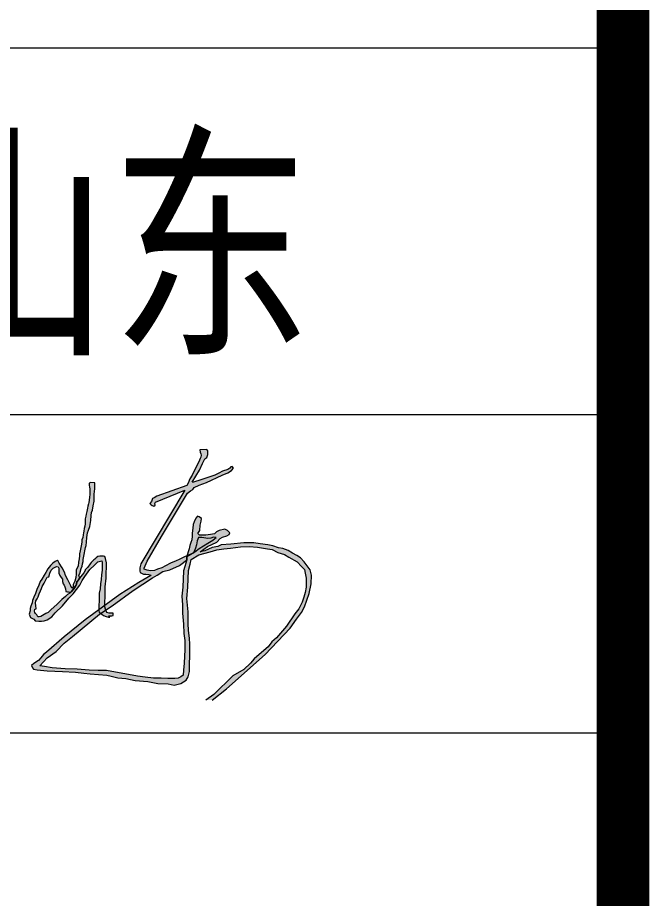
# Model space of a CAD drawing. Header units: inches. Extents: x -3733042 to -3450527, y 579159 to 997713.
# Drawn here: x -3718728.9 to -3718429, y 625280.7 to 625698.7 of the extents above; entities that cross this region are included whole.
import ezdxf
from ezdxf.enums import TextEntityAlignment as Align

# ---------------------------------------------------------------- set-up
doc = ezdxf.new("R2010")
doc.units = ezdxf.units.IN
doc.header["$LTSCALE"] = 1000
doc.header["$MEASUREMENT"] = 0
doc.linetypes.add('LENGSHUI', pattern=[22, 20, -1, 0, -1])
doc.layers.get('0').update_dxf_attribs({"lineweight": 18})
for name, color, linetype, lineweight in [('00签名', 7, 'LENGSHUI', 18), ('PUB_TITLE', 153, 'Continuous', 18), ('SURFACE', 255, 'Continuous', 18)]:
    doc.layers.add(name, color=color, linetype=linetype, lineweight=lineweight)
doc.styles.add('-黑体', font='', dxfattribs={"width": 0.7})
doc.styles.get('-黑体').set_extended_font_data('微软雅黑')

# ---------------------------------------------------------------- blocks, each defined once
blk = doc.blocks.new('A$C25720DE8')
at = {"layer": 'PUB_TITLE'}
blk.add_lwpolyline([(87599.99852239015, 1500.000090127229, 150, 150, 0), (87599.99852239015, 61500.00009012723, 150, 150, 0), (3749.998522390146, 61500.00009012723, 150, 150, 0), (3749.998522390146, 1500.000090127229, 150, 150, 0)], format="xyseb", close=True, dxfattribs=at)

msp = doc.modelspace()

# ---------------------------------------------------------------- hatches: boundary and pattern name
at = {"layer": '00签名', "linetype": 'Continuous'}
for points in [[(-3718636.645488271, 625374.8253094289), (-3718629.745406243, 625380.1256033982), (-3718611.4066066, 625396.4099187432), (-3718599.56237286, 625408.9643488926), (-3718596.564971572, 625413.2702984788), (-3718594.223313206, 625416.4528460117), (-3718592.818318188, 625419.1672668605), (-3718590.476659822, 625425.4388725741), (-3718589.633505652, 625429.9318008651), (-3718589.446487299, 625434.1440911184), (-3718590.101837325, 625436.5778739298), (-3718592.953474308, 625440.4452734634), (-3718594.695573837, 625442.3519463084), (-3718596.43728047, 625443.4296235695), (-3718598.428475872, 625444.5902513831), (-3718600.502179371, 625445.8336597687), (-3718602.990387832, 625446.7454359245), (-3718605.064484227, 625447.1600187068), (-3718607.801788562, 625447.9890142907), (-3718610.124195038, 625448.5691582169), (-3718613.857097074, 625449.0665215711), (-3718616.760596288, 625449.3981538009), (-3718621.48870313, 625449.398153801), (-3718627.792714619, 625448.8178398942), (-3718632.355019475, 625448.5691582169), (-3718633.848416026, 625447.7403326136), (-3718636.585720361, 625447.2427992788), (-3718640.069526523, 625445.6677586635), (-3718642.309424903, 625445.2533458618), (-3718638.742324852, 625447.7403326136), (-3718634.345821981, 625449.8127365833), (-3718632.769917333, 625451.553508323), (-3718631.691418639, 625452.1338222298), (-3718629.61771514, 625452.7141361368), (-3718628.456315455, 625453.460181168), (-3718628.124711485, 625454.2062261994), (-3718629.369012163, 625455.2839034604), (-3718630.530411849, 625456.029948492), (-3718633.184815191, 625455.2839034604), (-3718634.594917854, 625454.6206390011), (-3718635.507221668, 625453.7916434171), (-3718637.415123181, 625453.3772306155), (-3718639.571727673, 625453.1285489383), (-3718642.641028873, 625453.1285489383), (-3718643.420141044, 625453.88530275), (-3718642.478370054, 625455.3490060458), (-3718642.269349542, 625457.8579203003), (-3718641.746405367, 625459.7397759716), (-3718641.641502215, 625460.9942330988), (-3718642.687783461, 625461.8305378505), (-3718643.5246513, 625462.1441521322), (-3718644.361519138, 625461.098771193), (-3718645.198386977, 625459.4261616898), (-3718645.616820897, 625458.1715345822), (-3718645.826234304, 625456.498925079), (-3718646.139765072, 625454.0943789379), (-3718646.139765072, 625452.6308456229), (-3718646.244668223, 625450.9580661393), (-3718646.663102143, 625449.599070918), (-3718647.186046318, 625448.1355376029), (-3718647.499969981, 625446.6718343073), (-3718647.918403901, 625445.2083009921), (-3718648.545858332, 625442.908292945), (-3718648.545858332, 625441.3402215359), (-3718649.069195403, 625439.8765182402), (-3718649.592139578, 625438.2039087372), (-3718650.219986905, 625436.1129768778), (-3718650.546483231, 625428.4606184212), (-3718650.922091519, 625424.1426002093), (-3718650.734287375, 625420.0120706441), (-3718650.734287375, 625416.0695396673), (-3718650.170874943, 625410.8125483972), (-3718649.982677903, 625406.4945301854), (-3718649.607069615, 625403.11497509), (-3718649.607069615, 625398.7969568783), (-3718649.794873759, 625392.4135039033), (-3718650.170874943, 625389.0341187885), (-3718650.366537001, 625386.5845277776), (-3718651.478038933, 625385.8437521462), (-3718652.774987635, 625385.1957859445), (-3718654.350106492, 625385.1031464953), (-3718657.592674695, 625385.1031464953), (-3718660.742519514, 625385.1957859445), (-3718664.448311746, 625385.1957859445), (-3718668.431881238, 625385.7512826778), (-3718672.044950085, 625386.214139962), (-3718686.773038255, 625388.7986956014), (-3718690.628523748, 625388.7986956015), (-3718694.951555124, 625389.0322490016), (-3718700.676438353, 625389.4991858212), (-3718706.401321582, 625389.7327392212), (-3718712.476667774, 625390.0830693214), (-3718716.098773223, 625390.783559541), (-3718718.435323944, 625391.0171129411), (-3718714.930301414, 625394.8700641204), (-3718710.607662935, 625397.9059183605), (-3718706.751784545, 625401.8756462398), (-3718702.896299052, 625405.0281071994), (-3718690.131510689, 625415.6386387434), (-3718684.028268902, 625419.5597521596), (-3718674.143798908, 625426.8182654721), (-3718664.842386132, 625432.8993228875), (-3718662.651206819, 625434.1967851169), (-3718660.054559145, 625435.8187403891), (-3718656.646188956, 625436.6297180251), (-3718652.101957303, 625438.6570771249), (-3718650.235309838, 625440.1979516314), (-3718649.261714295, 625440.8467677364), (-3718648.539179105, 625441.1863890562), (-3718648.539179105, 625442.9818945624), (-3718644.87385513, 625445.1365691618), (-3718642.789936343, 625446.7884410266), (-3718638.69321289, 625449.230212928), (-3718636.321694451, 625450.6665493407), (-3718635.315488567, 625451.5285211689), (-3718634.668782246, 625451.9594220927), (-3718635.89068787, 625452.103055734), (-3718637.184100511, 625451.6721548103), (-3718638.621312977, 625451.6002529993), (-3718641.424230893, 625452.031153923), (-3718643.005243185, 625452.031153923), (-3718643.652342401, 625450.451183869), (-3718644.011449071, 625448.4401429108), (-3718644.514748461, 625447.0038064983), (-3718645.161454781, 625445.4238364443), (-3718645.664361276, 625444.633766427), (-3718649.760691833, 625442.8382609211), (-3718650.910697544, 625442.191824545), (-3718652.276010098, 625441.61728998), (-3718653.71361546, 625440.8991217737), (-3718656.300833638, 625439.7500526436), (-3718658.672352077, 625438.5290817027), (-3718660.54096402, 625437.595378044), (-3718662.481475878, 625436.9491116487), (-3718663.918688343, 625436.3744071029), (-3718665.787300288, 625436.2307734617), (-3718667.368312581, 625436.5180407442), (-3718668.805525047, 625436.9491116488), (-3718668.87742496, 625437.3800125724), (-3718667.368312581, 625440.7554881324), (-3718660.565716449, 625452.4632447112), (-3718648.251579453, 625473.03430183), (-3718646.938522027, 625474.1384960711), (-3718645.814840329, 625474.6999421268), (-3718645.092698034, 625475.7427733565), (-3718642.764791018, 625476.7856045861), (-3718639.233444476, 625478.0689584223), (-3718631.768819092, 625481.5982664621), (-3718629.11991629, 625482.7211585735), (-3718627.434393741, 625483.7639898031), (-3718626.390862765, 625484.8868819146), (-3718627.113397955, 625485.6890205574), (-3718627.675238805, 625485.5287288133), (-3718628.237079654, 625484.9671127769), (-3718629.200067013, 625484.2452049964), (-3718631.688275474, 625483.5232972162), (-3718633.45434164, 625482.5608668295), (-3718635.300165634, 625481.598266462), (-3718637.146382523, 625480.956589544), (-3718639.634590985, 625480.1544509012), (-3718640.999117747, 625479.6732357078), (-3718642.925485359, 625479.0313888091), (-3718644.530857185, 625478.5501736158), (-3718645.493844543, 625478.3094810288), (-3718646.135836115, 625478.229420147), (-3718642.604489573, 625483.9244515279), (-3718641.159419192, 625487.1328361182), (-3718640.035737493, 625489.2985594593), (-3718639.152900858, 625489.9402363774), (-3718638.591060008, 625491.4642828004), (-3718638.591060008, 625493.068560086), (-3718639.100252834, 625493.8163049237), (-3718642.492514299, 625493.5796918721), (-3718642.334963123, 625492.476007573), (-3718641.940495842, 625491.7663383987), (-3718641.782551771, 625491.0568392051), (-3718642.019074981, 625490.189597977), (-3718642.334963123, 625489.4800987834), (-3718642.571486334, 625488.7704296091), (-3718646.042719834, 625481.5958867329), (-3718647.147149644, 625479.7825332596), (-3718648.015056242, 625477.8116077326), (-3718648.646046735, 625476.7077534529), (-3718662.846868877, 625471.5831771018), (-3718664.109242758, 625470.7948068909), (-3718664.898177322, 625470.4794928028), (-3718665.450195778, 625469.0603244348), (-3718666.107903178, 625468.1026535059), (-3718665.49852195, 625467.5490265597), (-3718664.999937308, 625467.1614706992), (-3718664.224361198, 625466.8845722358), (-3718663.670378262, 625467.2721280961), (-3718663.836573143, 625468.1580671946), (-3718663.448785088, 625468.822351538), (-3718649.598425909, 625474.4696183589), (-3718670.393216567, 625439.5326474044), (-3718670.974309305, 625437.6096564179), (-3718670.85054716, 625436.7439450156), (-3718670.85054716, 625436.0636824921), (-3718670.78846964, 625435.4454629024), (-3718670.107974289, 625435.012522211), (-3718669.241639273, 625434.6416244534), (-3718668.128172862, 625434.517878547), (-3718666.704711745, 625434.3943026214), (-3718665.900454249, 625434.332429668), (-3718665.715007479, 625433.9613619299), (-3718671.321629103, 625430.6630575807), (-3718680.349193577, 625424.9090429177), (-3718696.903460956, 625412.8907317085), (-3718706.88104723, 625404.9138802089), (-3718715.184504931, 625397.5306011062), (-3718716.717583948, 625396.4163780074), (-3718717.832621942, 625394.8843424943), (-3718719.086745013, 625393.6309052509), (-3718721.177343027, 625392.2380838823), (-3718722.292381021, 625391.2630749281), (-3718721.874339997, 625390.1490218099), (-3718721.455906077, 625389.4526111255), (-3718719.64426401, 625389.1740128556), (-3718714.905941881, 625388.7562004413), (-3718707.658587818, 625388.3383880268), (-3718701.526664645, 625388.0597897569), (-3718697.48494659, 625387.6419773427), (-3718694.418788556, 625387.3633790726), (-3718690.516548474, 625386.9455666582), (-3718686.614308393, 625386.6671383689), (-3718684.523710379, 625386.1099418292), (-3718681.318467266, 625385.413531145), (-3718677.555312262, 625385.1351028557), (-3718673.095553184, 625384.1600939016), (-3718667.102715088, 625383.6030673425), (-3718662.364392959, 625382.7672725329), (-3718657.486592857, 625382.4888442437), (-3718654.559912795, 625381.931647704), (-3718651.493754761, 625382.767272533), (-3718648.84563775, 625384.2993080461), (-3718648.009555703, 625385.8313435594), (-3718647.312558733, 625388.3383880269), (-3718647.312558733, 625391.1238607834), (-3718647.173473656, 625396.6949762773), (-3718647.173473656, 625401.4302969617), (-3718647.312558733, 625404.2157697183), (-3718647.87007773, 625407.8370372844), (-3718648.009555703, 625411.1795366), (-3718648.009555703, 625414.661420041), (-3718648.009555703, 625416.750652094), (-3718648.567074699, 625423.0180082914), (-3718648.149033676, 625428.4497396603), (-3718647.87007773, 625436.388515496), (-3718647.033995682, 625439.313372378), (-3718646.615954658, 625441.5418185756), (-3718642.852799654, 625443.7700947925), (-3718637.556958529, 625445.1629161611), (-3718634.351715417, 625446.1379251153), (-3718631.006601436, 625446.6949516743), (-3718627.801358324, 625446.9735499442), (-3718623.202121273, 625447.5305765034), (-3718619.02131814, 625447.6699606286), (-3718615.119078059, 625447.3913623587), (-3718610.380363034, 625446.5557375296), (-3718608.150679942, 625446.2771392599), (-3718605.363084959, 625444.8843178913), (-3718602.296926924, 625443.9094789177), (-3718600.206721806, 625442.6558716936), (-3718596.304481724, 625440.4275954769), (-3718594.21388371, 625438.1991492793), (-3718592.820282666, 625436.8063279106), (-3718592.402241643, 625435.1350782528), (-3718591.983807723, 625432.7674179106), (-3718591.983807723, 625430.1211592986), (-3718591.983807723, 625428.4497396603), (-3718592.402241643, 625425.9428651732), (-3718593.098845717, 625423.7144189759), (-3718593.934927763, 625421.3467586337), (-3718595.468006781, 625418.1434734627), (-3718597.280041744, 625415.7756431397), (-3718601.307222658, 625409.9225297633), (-3718606.062439302, 625404.4199164676), (-3718608.31530324, 625402.418904367), (-3718610.067225162, 625400.1678507443), (-3718614.321892685, 625396.4160380461), (-3718616.574363727, 625394.4150259456), (-3718618.326678545, 625392.4140138451), (-3718621.580247827, 625389.4124956944), (-3718626.836406488, 625386.4111475244), (-3718635.846683551, 625377.4067630527), (-3718639.566389755, 625374.8253094289)], [(-3718694.523691708, 625478.0546800486), (-3718694.942518523, 625477.5522172751), (-3718694.942518523, 625476.7985231149), (-3718694.775144955, 625475.8772280432), (-3718694.691065275, 625475.1235338829), (-3718694.691065275, 625474.1186083361), (-3718694.691065275, 625473.3649141758), (-3718694.691065275, 625472.4436191041), (-3718694.775144955, 625471.1036617147), (-3718695.026598202, 625469.6800738501), (-3718695.19397177, 625468.6751483033), (-3718695.277658553, 625467.9212841624), (-3718695.529111801, 625466.9163586156), (-3718695.696878265, 625465.9114330686), (-3718696.032018296, 625464.4040447482), (-3718696.367158327, 625463.1478878147), (-3718696.618611574, 625462.059161812), (-3718696.786378038, 625460.8866353536), (-3718696.786378038, 625459.63047842), (-3718696.786378038, 625458.5417524171), (-3718697.037831285, 625457.4530264144), (-3718697.288891637, 625456.2806699366), (-3718697.540344884, 625454.9407125472), (-3718697.624424564, 625454.187018387), (-3718697.791798132, 625453.2657233152), (-3718697.959564595, 625451.9257659259), (-3718698.37839141, 625450.8372099038), (-3718698.462471089, 625449.9997152878), (-3718698.546157873, 625448.9109892851), (-3718698.713531442, 625447.9896942134), (-3718699.202686586, 625445.638182032), (-3718699.503644691, 625444.2846261914), (-3718699.503644691, 625443.2319360845), (-3718699.654123744, 625441.8782102632), (-3718699.955081849, 625440.2239586693), (-3718700.256432851, 625438.4191042281), (-3718701.159307166, 625436.6144197675), (-3718701.159307166, 625434.6591324592), (-3718701.309786219, 625433.0048808655), (-3718701.761223377, 625431.350459291), (-3718702.513618641, 625429.6960377167), (-3718702.513618641, 625428.6433476098), (-3718703.115534852, 625427.891353256), (-3718703.717843958, 625429.0944762297), (-3718704.319760169, 625430.2977691841), (-3718705.072155433, 625431.952020778), (-3718706.125508802, 625433.9073080862), (-3718706.727425012, 625435.5615596799), (-3718707.781171277, 625437.6671098744), (-3718709.135482751, 625439.7726600687), (-3718709.737398962, 625440.8255201563), (-3718710.18883612, 625441.1262159094), (-3718711.092103331, 625440.6750872894), (-3718712.1454567, 625439.7726600687), (-3718713.349289122, 625438.7199699618), (-3718714.553514439, 625437.0655483875), (-3718715.606867808, 625435.4111268129), (-3718716.359263071, 625434.0575709722), (-3718717.41261644, 625432.2528865116), (-3718718.165404599, 625431.0495935573), (-3718718.917799863, 625429.3953419635), (-3718719.820674179, 625427.2897917691), (-3718720.422590389, 625425.4849373278), (-3718721.174985653, 625423.680252867), (-3718721.927773812, 625422.0258312926), (-3718722.078252865, 625420.9731411857), (-3718722.680169076, 625419.4691524782), (-3718722.981127181, 625418.2658595238), (-3718722.981127181, 625417.2131694168), (-3718723.432564339, 625415.5587478426), (-3718722.830648128, 625414.0547591349), (-3718721.174985653, 625413.302764781), (-3718720.573069442, 625412.4003375605), (-3718718.917799863, 625412.2500746743), (-3718717.563095493, 625412.2500746743), (-3718716.359263071, 625412.4003375605), (-3718714.854472545, 625412.8516361611), (-3718712.747372911, 625414.3556248687), (-3718711.092103331, 625416.3107421963), (-3718707.630692224, 625419.6194153645), (-3718704.620718274, 625423.2289542664), (-3718702.513618641, 625425.1842415746), (-3718699.353165639, 625429.3953419635), (-3718698.29981227, 625431.6513250248), (-3718697.095979849, 625433.4560094855), (-3718694.68792211, 625436.7648526344), (-3718692.430343424, 625438.8704028288), (-3718690.925552896, 625440.3743915363), (-3718688.968932316, 625440.9759530232), (-3718688.818453263, 625440.2239586693), (-3718688.818453263, 625438.4191042281), (-3718688.818453263, 625436.4639869005), (-3718689.119411369, 625434.2080038392), (-3718689.269890422, 625432.1024536447), (-3718689.571241423, 625429.9969034503), (-3718689.721720475, 625427.5904875222), (-3718690.173157633, 625425.6353701946), (-3718690.173157633, 625424.131381487), (-3718690.173157633, 625422.1762641595), (-3718690.323636686, 625419.6194153645), (-3718690.323636686, 625417.9651637706), (-3718690.323636686, 625417.2131694168), (-3718690.173157633, 625416.61160793), (-3718688.968932316, 625415.5587478424), (-3718688.216537053, 625414.9571863556), (-3718686.862225579, 625414.5060577356), (-3718685.808479314, 625414.2051920018), (-3718685.507521208, 625414.2051920018), (-3718685.206563103, 625414.2051920018), (-3718685.808479314, 625414.8067534886), (-3718685.206563103, 625414.8067534886), (-3718684.153209735, 625414.8067534886), (-3718683.551293524, 625414.9571863556), (-3718683.551293524, 625416.0098764625), (-3718684.604646893, 625416.0098764625), (-3718685.507521209, 625416.0098764625), (-3718686.561267473, 625416.4611750632), (-3718687.163183684, 625417.9651637707), (-3718687.464141789, 625419.1682867444), (-3718687.464141789, 625420.3714097183), (-3718687.464141789, 625421.8753984257), (-3718687.313662737, 625423.2289542664), (-3718687.313662737, 625425.7858030616), (-3718687.313662737, 625427.4402246359), (-3718687.313662737, 625428.6433476097), (-3718686.862225579, 625432.7040151317), (-3718686.862225579, 625434.508869573), (-3718686.711746525, 625438.569537095), (-3718686.711746525, 625439.9230929357), (-3718687.163183684, 625442.02864313), (-3718687.464141789, 625442.9310703507), (-3718688.216537053, 625443.0815032176), (-3718688.818453263, 625443.0815032176), (-3718689.872199528, 625443.0815032176), (-3718690.775073844, 625442.9310703507), (-3718691.677948161, 625442.3295088639), (-3718692.279864371, 625441.7279473769), (-3718692.731301529, 625441.4270816433), (-3718694.086005899, 625440.0735258026), (-3718694.537443057, 625439.4719643156), (-3718694.838401162, 625439.020665715), (-3718695.741275479, 625437.8175427412), (-3718696.795021743, 625436.6144197675), (-3718696.795021743, 625436.3135540336), (-3718697.547417007, 625435.2608639268), (-3718698.29981227, 625434.2080038392), (-3718698.901728481, 625433.4560094854), (-3718699.353165639, 625432.8544479987), (-3718700.105560902, 625431.952020778), (-3718700.707870009, 625431.0495935573), (-3718701.159307167, 625429.3953419635), (-3718701.761223377, 625428.3424818759), (-3718703.115534852, 625426.5377974153), (-3718704.169281116, 625425.6353701946), (-3718705.222634485, 625424.8833758408), (-3718706.275987854, 625423.9809486202), (-3718707.931650329, 625422.6273927796), (-3718708.684045592, 625421.724965559), (-3718710.339315173, 625420.2211468319), (-3718713.048331016, 625417.8147309038), (-3718714.403035386, 625416.4611750632), (-3718715.606867808, 625415.8596135763), (-3718717.111658335, 625414.9571863556), (-3718717.864446494, 625414.5060577356), (-3718718.76732081, 625414.3556248687), (-3718719.369237021, 625414.3556248687), (-3718719.820674179, 625415.2578821087), (-3718720.422590389, 625415.8596135763), (-3718720.723548495, 625416.4611750632), (-3718720.874027547, 625417.06273655), (-3718720.723548495, 625417.9651637706), (-3718720.121632284, 625418.1154266569), (-3718720.272111337, 625419.7698482313), (-3718720.422590389, 625420.8227083188), (-3718720.272111337, 625421.8753984257), (-3718719.670195126, 625422.9282585133), (-3718719.218757968, 625423.8306857339), (-3718718.76732081, 625425.3345044608), (-3718718.014925546, 625426.6882302822), (-3718717.563095493, 625427.7409203892), (-3718717.262137387, 625428.7937804766), (-3718716.359263071, 625430.2977691841), (-3718715.606867808, 625431.952020778), (-3718714.854472544, 625433.1553137323), (-3718714.101684385, 625433.3055766185), (-3718713.650247227, 625435.1104310598), (-3718713.048331017, 625436.4639869005), (-3718711.994977647, 625437.3664141212), (-3718710.489794225, 625438.2686713613), (-3718709.737398962, 625438.1184084751), (-3718709.436440856, 625437.3664141212), (-3718709.436440856, 625436.1631211668), (-3718709.285961804, 625435.1104310598), (-3718708.834524645, 625433.9073080862), (-3718708.232608435, 625433.0048808655), (-3718707.630692224, 625432.2528865116), (-3718707.630692224, 625431.0495935573), (-3718707.329734119, 625429.9969034503), (-3718706.877904064, 625429.3953419635), (-3718706.576945959, 625428.6433476098), (-3718706.125508801, 625427.5904875222), (-3718705.975029748, 625426.3873645484), (-3718705.222634485, 625426.2369316815), (-3718704.771197326, 625426.2369316815), (-3718703.834533981, 625425.9958991332), (-3718703.115534851, 625426.5377974153), (-3718701.888128688, 625428.2263850984), (-3718701.159307166, 625429.3953419634), (-3718700.988790433, 625430.0242703335), (-3718700.782913087, 625431.0516333249), (-3718700.105560903, 625431.952020778), (-3718699.353165639, 625432.8544479986), (-3718699.909113053, 625433.7740432639), (-3718699.549613488, 625434.7242350444), (-3718699.446674815, 625434.9554087158), (-3718698.779145022, 625437.2892429105), (-3718698.310420454, 625438.3286745275), (-3718698.198838076, 625439.4428976261), (-3718697.867234106, 625440.602505556), (-3718697.784333113, 625441.5137717698), (-3718697.535630136, 625443.08745254), (-3718697.121518069, 625444.6613032909), (-3718697.091657996, 625445.6422615674), (-3718696.726657891, 625447.1856857835), (-3718696.378552302, 625448.1275485128), (-3718696.278363899, 625449.7472940366), (-3718696.126706159, 625451.9504131188), (-3718695.712201197, 625454.1868484063), (-3718695.297696234, 625455.5121874607), (-3718694.62938065, 625457.258398581), (-3718694.118223346, 625459.996956681), (-3718694.013713091, 625462.3994630543), (-3718693.909202834, 625463.8619764856), (-3718693.386651555, 625465.0110456157), (-3718693.073120787, 625467.100107688), (-3718692.550569508, 625469.2938778348), (-3718692.655079763, 625472.6365471312), (-3718692.341548996, 625475.0392234853), (-3718692.341548996, 625477.0239174443), (-3718692.341548996, 625477.9640803671)]]:
    msp.add_hatch(color=256, dxfattribs=at).paths.add_polyline_path(points, flags=0)

# ---------------------------------------------------------------- linework, layer by layer
msp.add_lwpolyline([(-3718636.645488271, 625374.8253094289), (-3718629.745406243, 625380.1256033982), (-3718611.4066066, 625396.4099187432), (-3718599.56237286, 625408.9643488924), (-3718596.564971572, 625413.2702984789), (-3718594.223313207, 625416.4528460116), (-3718592.818318188, 625419.1672668606), (-3718590.476659822, 625425.4388725741), (-3718589.633505652, 625429.9318008651), (-3718589.446487299, 625434.1440911184), (-3718590.101837325, 625436.5778739298), (-3718592.953474308, 625440.4452734634), (-3718594.695573837, 625442.3519463084), (-3718596.43728047, 625443.4296235695), (-3718598.428475872, 625444.5902513831), (-3718600.502179371, 625445.8336597687), (-3718602.990387832, 625446.7454359245), (-3718605.064484227, 625447.1600187068), (-3718607.801788562, 625447.9890142907), (-3718610.124195038, 625448.5691582169), (-3718613.857097073, 625449.0665215713), (-3718616.760596288, 625449.398153801), (-3718621.48870313, 625449.398153801), (-3718627.792714619, 625448.8178398941), (-3718632.355019475, 625448.5691582169), (-3718633.848416026, 625447.7403326137), (-3718636.585720361, 625447.2427992788), (-3718640.069526523, 625445.6677586634), (-3718642.309424903, 625445.2533458618), (-3718638.742324852, 625447.7403326137), (-3718634.345821981, 625449.8127365833), (-3718632.769917333, 625451.553508323), (-3718631.691418639, 625452.1338222299), (-3718629.61771514, 625452.7141361367), (-3718628.456315455, 625453.460181168), (-3718628.124711485, 625454.2062261994), (-3718629.369012163, 625455.2839034605), (-3718630.530411849, 625456.0299484918), (-3718633.184815191, 625455.2839034605), (-3718634.594917855, 625454.620639001), (-3718635.507221668, 625453.7916434171), (-3718637.415123181, 625453.3772306154), (-3718639.571727673, 625453.1285489383), (-3718642.641028873, 625453.1285489383), (-3718643.420141044, 625453.88530275), (-3718642.478370053, 625455.3490060458), (-3718642.269349542, 625457.8579203002), (-3718641.746405366, 625459.7397759716), (-3718641.641502215, 625460.9942330989), (-3718642.687783461, 625461.8305378504), (-3718643.5246513, 625462.1441521323), (-3718644.361519138, 625461.0987711928), (-3718645.198386977, 625459.4261616899), (-3718645.616820897, 625458.171534582), (-3718645.826234304, 625456.4989250791), (-3718646.139765072, 625454.0943789379), (-3718646.139765072, 625452.6308456229), (-3718646.244668223, 625450.9580661391), (-3718646.663102143, 625449.599070918), (-3718647.186046318, 625448.1355376029), (-3718647.499969981, 625446.6718343073), (-3718647.918403901, 625445.2083009921), (-3718648.545858332, 625442.908292945), (-3718648.545858332, 625441.3402215359), (-3718649.069195403, 625439.8765182402), (-3718649.592139578, 625438.2039087372), (-3718650.219986905, 625436.1129768778), (-3718650.546483231, 625428.4606184212), (-3718650.922091519, 625424.1426002093), (-3718650.734287375, 625420.0120706441), (-3718650.734287375, 625416.0695396673), (-3718650.170874943, 625410.8125483972), (-3718649.982677903, 625406.4945301854), (-3718649.607069615, 625403.11497509), (-3718649.607069615, 625398.7969568783), (-3718649.794873759, 625392.4135039033), (-3718650.170874943, 625389.0341187885), (-3718650.366537001, 625386.5845277776), (-3718651.478038933, 625385.8437521462), (-3718652.774987635, 625385.1957859445), (-3718654.350106492, 625385.1031464953), (-3718657.592674695, 625385.1031464953), (-3718660.742519514, 625385.1957859445), (-3718664.448311746, 625385.1957859445), (-3718668.431881237, 625385.7512826778), (-3718672.044950085, 625386.2141399619), (-3718686.773038255, 625388.7986956015), (-3718690.628523748, 625388.7986956015), (-3718694.951555124, 625389.0322490016), (-3718700.676438353, 625389.4991858212), (-3718706.401321582, 625389.7327392212), (-3718712.476667774, 625390.0830693214), (-3718716.098773223, 625390.783559541), (-3718718.435323944, 625391.0171129412), (-3718714.930301414, 625394.8700641204), (-3718710.607662935, 625397.9059183605), (-3718706.751784545, 625401.8756462398), (-3718702.896299052, 625405.0281071994), (-3718690.131510689, 625415.6386387434), (-3718684.028268902, 625419.5597521596), (-3718674.143798908, 625426.8182654721), (-3718664.842386132, 625432.8993228876), (-3718662.651206819, 625434.1967851169), (-3718660.054559145, 625435.8187403891), (-3718656.646188957, 625436.6297180251), (-3718652.101957303, 625438.6570771249), (-3718650.235309837, 625440.1979516314), (-3718649.261714295, 625440.8467677364), (-3718648.539179105, 625441.1863890563), (-3718648.539179105, 625442.9818945623), (-3718644.87385513, 625445.1365691618), (-3718642.789936343, 625446.7884410266), (-3718638.69321289, 625449.230212928), (-3718636.321694451, 625450.6665493407), (-3718635.315488566, 625451.5285211689), (-3718634.668782246, 625451.9594220927), (-3718635.89068787, 625452.103055734), (-3718637.184100511, 625451.6721548103), (-3718638.621312977, 625451.6002529992), (-3718641.424230893, 625452.031153923), (-3718643.005243185, 625452.031153923), (-3718643.652342402, 625450.4511838692), (-3718644.011449071, 625448.4401429108), (-3718644.514748461, 625447.0038064983), (-3718645.161454781, 625445.4238364443), (-3718645.664361276, 625444.6337664272), (-3718649.760691833, 625442.8382609211), (-3718650.910697544, 625442.191824545), (-3718652.276010097, 625441.61728998), (-3718653.71361546, 625440.8991217737), (-3718656.300833638, 625439.7500526436), (-3718658.672352076, 625438.5290817026), (-3718660.54096402, 625437.595378044), (-3718662.481475877, 625436.9491116487), (-3718663.918688344, 625436.3744071029), (-3718665.787300288, 625436.2307734617), (-3718667.368312581, 625436.5180407444), (-3718668.805525047, 625436.9491116487), (-3718668.87742496, 625437.3800125724), (-3718667.368312581, 625440.7554881324), (-3718660.565716449, 625452.4632447112), (-3718648.251579453, 625473.03430183), (-3718646.938522028, 625474.1384960711), (-3718645.814840329, 625474.6999421266), (-3718645.092698034, 625475.7427733565), (-3718642.764791018, 625476.7856045861), (-3718639.233444476, 625478.0689584223), (-3718631.768819092, 625481.5982664621), (-3718629.11991629, 625482.7211585735), (-3718627.434393742, 625483.7639898031), (-3718626.390862765, 625484.8868819147), (-3718627.113397955, 625485.6890205573), (-3718627.675238805, 625485.5287288134), (-3718628.237079654, 625484.9671127768), (-3718629.200067013, 625484.2452049966), (-3718631.688275474, 625483.5232972162), (-3718633.454341641, 625482.5608668294), (-3718635.300165634, 625481.5982664621), (-3718637.146382523, 625480.956589544), (-3718639.634590985, 625480.1544509012), (-3718640.999117747, 625479.6732357078), (-3718642.925485359, 625479.0313888091), (-3718644.530857185, 625478.5501736158), (-3718645.493844543, 625478.3094810287), (-3718646.135836115, 625478.229420147), (-3718642.604489573, 625483.9244515279), (-3718641.159419192, 625487.1328361181), (-3718640.035737493, 625489.2985594593), (-3718639.152900857, 625489.9402363774), (-3718638.591060008, 625491.4642828004), (-3718638.591060008, 625493.068560086), (-3718639.100252834, 625493.8163049237), (-3718642.492514299, 625493.579691872), (-3718642.334963123, 625492.4760075731), (-3718641.940495842, 625491.7663383987), (-3718641.782551771, 625491.0568392051), (-3718642.019074982, 625490.1895979771), (-3718642.334963123, 625489.4800987834), (-3718642.571486334, 625488.7704296091), (-3718646.042719834, 625481.5958867329), (-3718647.147149644, 625479.7825332597), (-3718648.015056243, 625477.8116077326), (-3718648.646046735, 625476.7077534529), (-3718662.846868877, 625471.5831771018), (-3718664.109242758, 625470.7948068909), (-3718664.898177322, 625470.4794928026), (-3718665.450195778, 625469.0603244348), (-3718666.107903178, 625468.1026535059), (-3718665.49852195, 625467.5490265597), (-3718664.999937307, 625467.1614706992), (-3718664.224361198, 625466.8845722358), (-3718663.670378262, 625467.2721280961), (-3718663.836573143, 625468.1580671947), (-3718663.448785088, 625468.822351538), (-3718649.598425909, 625474.4696183589), (-3718670.393216567, 625439.5326474044), (-3718670.974309305, 625437.6096564179), (-3718670.85054716, 625436.7439450155), (-3718670.85054716, 625436.0636824921), (-3718670.78846964, 625435.4454629024), (-3718670.107974289, 625435.012522211), (-3718669.241639273, 625434.6416244532), (-3718668.128172862, 625434.5178785471), (-3718666.704711745, 625434.3943026213), (-3718665.900454249, 625434.3324296682), (-3718665.715007479, 625433.9613619298), (-3718671.321629103, 625430.6630575807), (-3718680.349193578, 625424.9090429177), (-3718696.903460956, 625412.8907317084), (-3718706.88104723, 625404.913880209), (-3718715.184504931, 625397.5306011061), (-3718716.717583948, 625396.4163780075), (-3718717.832621942, 625394.8843424942), (-3718719.086745013, 625393.6309052509), (-3718721.177343027, 625392.2380838823), (-3718722.29238102, 625391.2630749281), (-3718721.874339997, 625390.1490218099), (-3718721.455906078, 625389.4526111255), (-3718719.64426401, 625389.1740128556), (-3718714.905941881, 625388.7562004413), (-3718707.658587818, 625388.3383880268), (-3718701.526664645, 625388.059789757), (-3718697.48494659, 625387.6419773425), (-3718694.418788556, 625387.3633790726), (-3718690.516548474, 625386.9455666582), (-3718686.614308393, 625386.6671383689), (-3718684.523710378, 625386.1099418292), (-3718681.318467266, 625385.413531145), (-3718677.555312262, 625385.1351028557), (-3718673.095553184, 625384.1600939017), (-3718667.102715088, 625383.6030673425), (-3718662.364392959, 625382.7672725329), (-3718657.486592857, 625382.4888442437), (-3718654.559912795, 625381.931647704), (-3718651.493754761, 625382.7672725329), (-3718648.84563775, 625384.2993080462), (-3718648.009555703, 625385.8313435594), (-3718647.312558733, 625388.3383880268), (-3718647.312558733, 625391.1238607834), (-3718647.173473656, 625396.6949762773), (-3718647.173473656, 625401.4302969617), (-3718647.312558733, 625404.2157697183), (-3718647.87007773, 625407.8370372844), (-3718648.009555703, 625411.1795366001), (-3718648.009555703, 625414.661420041), (-3718648.009555703, 625416.7506520939), (-3718648.5670747, 625423.0180082915), (-3718648.149033676, 625428.4497396601), (-3718647.87007773, 625436.3885154962), (-3718647.033995682, 625439.313372378), (-3718646.615954659, 625441.5418185757), (-3718642.852799654, 625443.7700947925), (-3718637.556958528, 625445.1629161611), (-3718634.351715417, 625446.1379251152), (-3718631.006601436, 625446.6949516743), (-3718627.801358324, 625446.9735499442), (-3718623.202121273, 625447.5305765034), (-3718619.02131814, 625447.6699606285), (-3718615.119078059, 625447.3913623587), (-3718610.380363034, 625446.5557375296), (-3718608.150679942, 625446.27713926), (-3718605.363084958, 625444.8843178912), (-3718602.296926924, 625443.9094789177), (-3718600.206721806, 625442.6558716936), (-3718596.304481724, 625440.4275954769), (-3718594.21388371, 625438.1991492792), (-3718592.820282666, 625436.8063279106), (-3718592.402241643, 625435.1350782528), (-3718591.983807723, 625432.7674179106), (-3718591.983807723, 625430.1211592986), (-3718591.983807723, 625428.4497396601), (-3718592.402241643, 625425.9428651733), (-3718593.098845717, 625423.7144189759), (-3718593.934927764, 625421.3467586337), (-3718595.468006781, 625418.1434734626), (-3718597.280041744, 625415.7756431398), (-3718601.307222658, 625409.9225297633), (-3718606.062439302, 625404.4199164675), (-3718608.31530324, 625402.4189043671), (-3718610.067225162, 625400.1678507443), (-3718614.321892685, 625396.4160380461), (-3718616.574363727, 625394.4150259456), (-3718618.326678545, 625392.4140138451), (-3718621.580247827, 625389.4124956945), (-3718626.836406488, 625386.4111475243), (-3718635.846683552, 625377.4067630527), (-3718639.566389755, 625374.8253094289)], dxfattribs=at)
msp.add_lwpolyline([(-3718694.523691708, 625478.0546800486), (-3718694.942518523, 625477.5522172751), (-3718694.942518523, 625476.7985231149), (-3718694.775144955, 625475.8772280432), (-3718694.691065275, 625475.1235338829), (-3718694.691065275, 625474.1186083361), (-3718694.691065275, 625473.3649141758), (-3718694.691065275, 625472.4436191041), (-3718694.775144955, 625471.1036617147), (-3718695.026598203, 625469.6800738501), (-3718695.19397177, 625468.6751483033), (-3718695.277658554, 625467.9212841624), (-3718695.529111801, 625466.9163586155), (-3718695.696878265, 625465.9114330686), (-3718696.032018295, 625464.4040447483), (-3718696.367158327, 625463.1478878147), (-3718696.618611574, 625462.059161812), (-3718696.786378038, 625460.8866353536), (-3718696.786378038, 625459.6304784198), (-3718696.786378038, 625458.5417524171), (-3718697.037831285, 625457.4530264144), (-3718697.288891637, 625456.2806699366), (-3718697.540344884, 625454.9407125472), (-3718697.624424564, 625454.187018387), (-3718697.791798131, 625453.2657233153), (-3718697.959564595, 625451.9257659258), (-3718698.37839141, 625450.8372099039), (-3718698.462471089, 625449.9997152878), (-3718698.546157873, 625448.9109892851), (-3718698.713531441, 625447.9896942134), (-3718699.202686586, 625445.638182032), (-3718699.503644691, 625444.2846261914), (-3718699.503644691, 625443.2319360845), (-3718699.654123744, 625441.8782102632), (-3718699.95508185, 625440.2239586693), (-3718700.25643285, 625438.4191042281), (-3718701.159307166, 625436.6144197675), (-3718701.159307166, 625434.6591324592), (-3718701.309786219, 625433.0048808655), (-3718701.761223378, 625431.350459291), (-3718702.513618641, 625429.6960377167), (-3718702.513618641, 625428.6433476098), (-3718703.115534851, 625427.891353256), (-3718703.717843958, 625429.0944762297), (-3718704.319760169, 625430.2977691841), (-3718705.072155433, 625431.952020778), (-3718706.125508801, 625433.9073080862), (-3718706.727425012, 625435.5615596799), (-3718707.781171277, 625437.6671098744), (-3718709.13548275, 625439.7726600687), (-3718709.737398962, 625440.8255201563), (-3718710.18883612, 625441.1262159094), (-3718711.092103331, 625440.6750872894), (-3718712.1454567, 625439.7726600687), (-3718713.349289122, 625438.7199699618), (-3718714.553514439, 625437.0655483875), (-3718715.606867807, 625435.4111268129), (-3718716.359263071, 625434.0575709722), (-3718717.41261644, 625432.2528865116), (-3718718.165404599, 625431.0495935573), (-3718718.917799863, 625429.3953419635), (-3718719.820674179, 625427.2897917691), (-3718720.422590389, 625425.4849373277), (-3718721.174985653, 625423.680252867), (-3718721.927773812, 625422.0258312926), (-3718722.078252865, 625420.9731411857), (-3718722.680169075, 625419.4691524782), (-3718722.981127181, 625418.2658595238), (-3718722.981127181, 625417.2131694169), (-3718723.432564339, 625415.5587478424), (-3718722.830648128, 625414.0547591349), (-3718721.174985653, 625413.302764781), (-3718720.573069442, 625412.4003375605), (-3718718.917799863, 625412.2500746743), (-3718717.563095493, 625412.2500746743), (-3718716.359263071, 625412.4003375605), (-3718714.854472544, 625412.8516361611), (-3718712.747372911, 625414.3556248687), (-3718711.092103331, 625416.3107421963), (-3718707.630692224, 625419.6194153645), (-3718704.620718274, 625423.2289542664), (-3718702.513618641, 625425.1842415746), (-3718699.353165639, 625429.3953419635), (-3718698.29981227, 625431.6513250248), (-3718697.095979849, 625433.4560094855), (-3718694.68792211, 625436.7648526344), (-3718692.430343424, 625438.8704028288), (-3718690.925552897, 625440.3743915363), (-3718688.968932316, 625440.9759530232), (-3718688.818453263, 625440.2239586693), (-3718688.818453263, 625438.4191042281), (-3718688.818453263, 625436.4639869005), (-3718689.119411369, 625434.2080038392), (-3718689.269890422, 625432.1024536447), (-3718689.571241423, 625429.9969034503), (-3718689.721720475, 625427.5904875222), (-3718690.173157633, 625425.6353701946), (-3718690.173157633, 625424.131381487), (-3718690.173157633, 625422.1762641595), (-3718690.323636686, 625419.6194153645), (-3718690.323636686, 625417.9651637706), (-3718690.323636686, 625417.2131694169), (-3718690.173157633, 625416.61160793), (-3718688.968932316, 625415.5587478424), (-3718688.216537053, 625414.9571863556), (-3718686.862225579, 625414.5060577356), (-3718685.808479314, 625414.2051920018), (-3718685.507521209, 625414.2051920018), (-3718685.206563103, 625414.2051920018), (-3718685.808479314, 625414.8067534886), (-3718685.206563103, 625414.8067534886), (-3718684.153209734, 625414.8067534886), (-3718683.551293524, 625414.9571863556), (-3718683.551293524, 625416.0098764625), (-3718684.604646893, 625416.0098764625), (-3718685.507521209, 625416.0098764625), (-3718686.561267473, 625416.4611750632), (-3718687.163183684, 625417.9651637706), (-3718687.464141789, 625419.1682867445), (-3718687.464141789, 625420.3714097182), (-3718687.464141789, 625421.8753984257), (-3718687.313662737, 625423.2289542664), (-3718687.313662737, 625425.7858030616), (-3718687.313662737, 625427.4402246359), (-3718687.313662737, 625428.6433476098), (-3718686.862225579, 625432.7040151317), (-3718686.862225579, 625434.508869573), (-3718686.711746525, 625438.569537095), (-3718686.711746525, 625439.9230929357), (-3718687.163183684, 625442.0286431301), (-3718687.464141789, 625442.9310703507), (-3718688.216537053, 625443.0815032176), (-3718688.818453263, 625443.0815032176), (-3718689.872199528, 625443.0815032176), (-3718690.775073844, 625442.9310703507), (-3718691.67794816, 625442.3295088639), (-3718692.279864371, 625441.7279473769), (-3718692.731301529, 625441.4270816433), (-3718694.086005899, 625440.0735258026), (-3718694.537443057, 625439.4719643156), (-3718694.838401163, 625439.020665715), (-3718695.741275479, 625437.8175427412), (-3718696.795021743, 625436.6144197675), (-3718696.795021743, 625436.3135540336), (-3718697.547417006, 625435.2608639268), (-3718698.29981227, 625434.2080038392), (-3718698.901728481, 625433.4560094855), (-3718699.353165639, 625432.8544479986), (-3718700.105560903, 625431.952020778), (-3718700.707870009, 625431.0495935573), (-3718701.159307166, 625429.3953419635), (-3718701.761223378, 625428.3424818759), (-3718703.115534851, 625426.5377974153), (-3718704.169281116, 625425.6353701946), (-3718705.222634485, 625424.8833758408), (-3718706.275987854, 625423.9809486202), (-3718707.931650329, 625422.6273927796), (-3718708.684045593, 625421.7249655589), (-3718710.339315172, 625420.221146832), (-3718713.048331016, 625417.8147309038), (-3718714.403035386, 625416.4611750632), (-3718715.606867807, 625415.8596135763), (-3718717.111658335, 625414.9571863556), (-3718717.864446494, 625414.5060577356), (-3718718.76732081, 625414.3556248687), (-3718719.369237021, 625414.3556248687), (-3718719.820674179, 625415.2578821087), (-3718720.422590389, 625415.8596135763), (-3718720.723548495, 625416.4611750632), (-3718720.874027547, 625417.06273655), (-3718720.723548495, 625417.9651637706), (-3718720.121632284, 625418.1154266569), (-3718720.272111337, 625419.7698482313), (-3718720.422590389, 625420.8227083188), (-3718720.272111337, 625421.8753984257), (-3718719.670195126, 625422.9282585133), (-3718719.218757968, 625423.8306857339), (-3718718.76732081, 625425.3345044608), (-3718718.014925546, 625426.6882302822), (-3718717.563095493, 625427.7409203891), (-3718717.262137387, 625428.7937804766), (-3718716.359263071, 625430.2977691841), (-3718715.606867807, 625431.952020778), (-3718714.854472544, 625433.1553137323), (-3718714.101684385, 625433.3055766185), (-3718713.650247227, 625435.1104310598), (-3718713.048331016, 625436.4639869005), (-3718711.994977647, 625437.3664141212), (-3718710.489794225, 625438.2686713613), (-3718709.737398962, 625438.1184084751), (-3718709.436440856, 625437.3664141212), (-3718709.436440856, 625436.1631211668), (-3718709.285961804, 625435.1104310598), (-3718708.834524645, 625433.9073080862), (-3718708.232608434, 625433.0048808655), (-3718707.630692224, 625432.2528865116), (-3718707.630692224, 625431.0495935573), (-3718707.329734118, 625429.9969034503), (-3718706.877904064, 625429.3953419635), (-3718706.576945959, 625428.6433476098), (-3718706.125508801, 625427.5904875222), (-3718705.975029749, 625426.3873645484), (-3718705.222634485, 625426.2369316815), (-3718704.771197327, 625426.2369316815), (-3718703.834533981, 625425.9958991332), (-3718703.115534851, 625426.5377974153), (-3718701.888128688, 625428.2263850984), (-3718701.159307166, 625429.3953419635), (-3718700.988790433, 625430.0242703335), (-3718700.782913087, 625431.0516333249), (-3718700.105560903, 625431.952020778), (-3718699.353165639, 625432.8544479986), (-3718699.909113053, 625433.7740432639), (-3718699.549613488, 625434.7242350446), (-3718699.446674815, 625434.9554087158), (-3718698.779145022, 625437.2892429105), (-3718698.310420454, 625438.3286745274), (-3718698.198838076, 625439.4428976262), (-3718697.867234106, 625440.602505556), (-3718697.784333113, 625441.5137717698), (-3718697.535630136, 625443.08745254), (-3718697.121518068, 625444.6613032909), (-3718697.091657996, 625445.6422615674), (-3718696.726657891, 625447.1856857835), (-3718696.378552302, 625448.1275485128), (-3718696.278363899, 625449.7472940367), (-3718696.126706159, 625451.9504131188), (-3718695.712201197, 625454.1868484063), (-3718695.297696234, 625455.5121874607), (-3718694.62938065, 625457.2583985811), (-3718694.118223346, 625459.9969566809), (-3718694.013713091, 625462.3994630543), (-3718693.909202834, 625463.8619764856), (-3718693.386651555, 625465.0110456157), (-3718693.073120787, 625467.100107688), (-3718692.550569508, 625469.2938778348), (-3718692.655079763, 625472.6365471312), (-3718692.341548996, 625475.0392234852), (-3718692.341548996, 625477.0239174443), (-3718692.341548996, 625477.9640803671)], close=True, dxfattribs=at)
at = {"layer": 'PUB_TITLE'}
for p, q in [((-3719493.901873555, 625684.3380634587), (-3718441.538161844, 625684.3380634587)), ((-3718967.720017699, 625510.323998069), (-3718441.538161844, 625510.323998069)), ((-3719493.901873555, 625359.3380634587), (-3718441.538161844, 625359.3380634587))]:
    msp.add_line(p, q, dxfattribs=at)
msp.add_lwpolyline([(-3718441.538161844, 624109.3380634587, 24.99999999999999, 24.99999999999999, 0), (-3718441.538161844, 634109.3380634587, 24.99999999999999, 24.99999999999999, 0), (-3732416.538161844, 634109.3380634587, 24.99999999999999, 24.99999999999999, 0), (-3732416.538161844, 624109.3380634587, 24.99999999999999, 24.99999999999999, 0)], format="xyseb", close=True, dxfattribs=at)

# ---------------------------------------------------------------- block references
at = {"layer": 'SURFACE', "xscale": 0.1666666666666667, "yscale": 0.1666666666666667, "zscale": 0.1666666666666667}
msp.add_blockref('A$C25720DE8', (-3733041.537915575, 623859.3380484375), dxfattribs=at)

# ---------------------------------------------------------------- texts
at = {"style": '-黑体', "width": 0.8}
msp.add_text('卢山东', height=87.49999999999999, dxfattribs=at).set_placement((-3718875.777699404, 625591.2628698683), align=Align.MIDDLE_LEFT)

doc.saveas('drawing.dxf')
